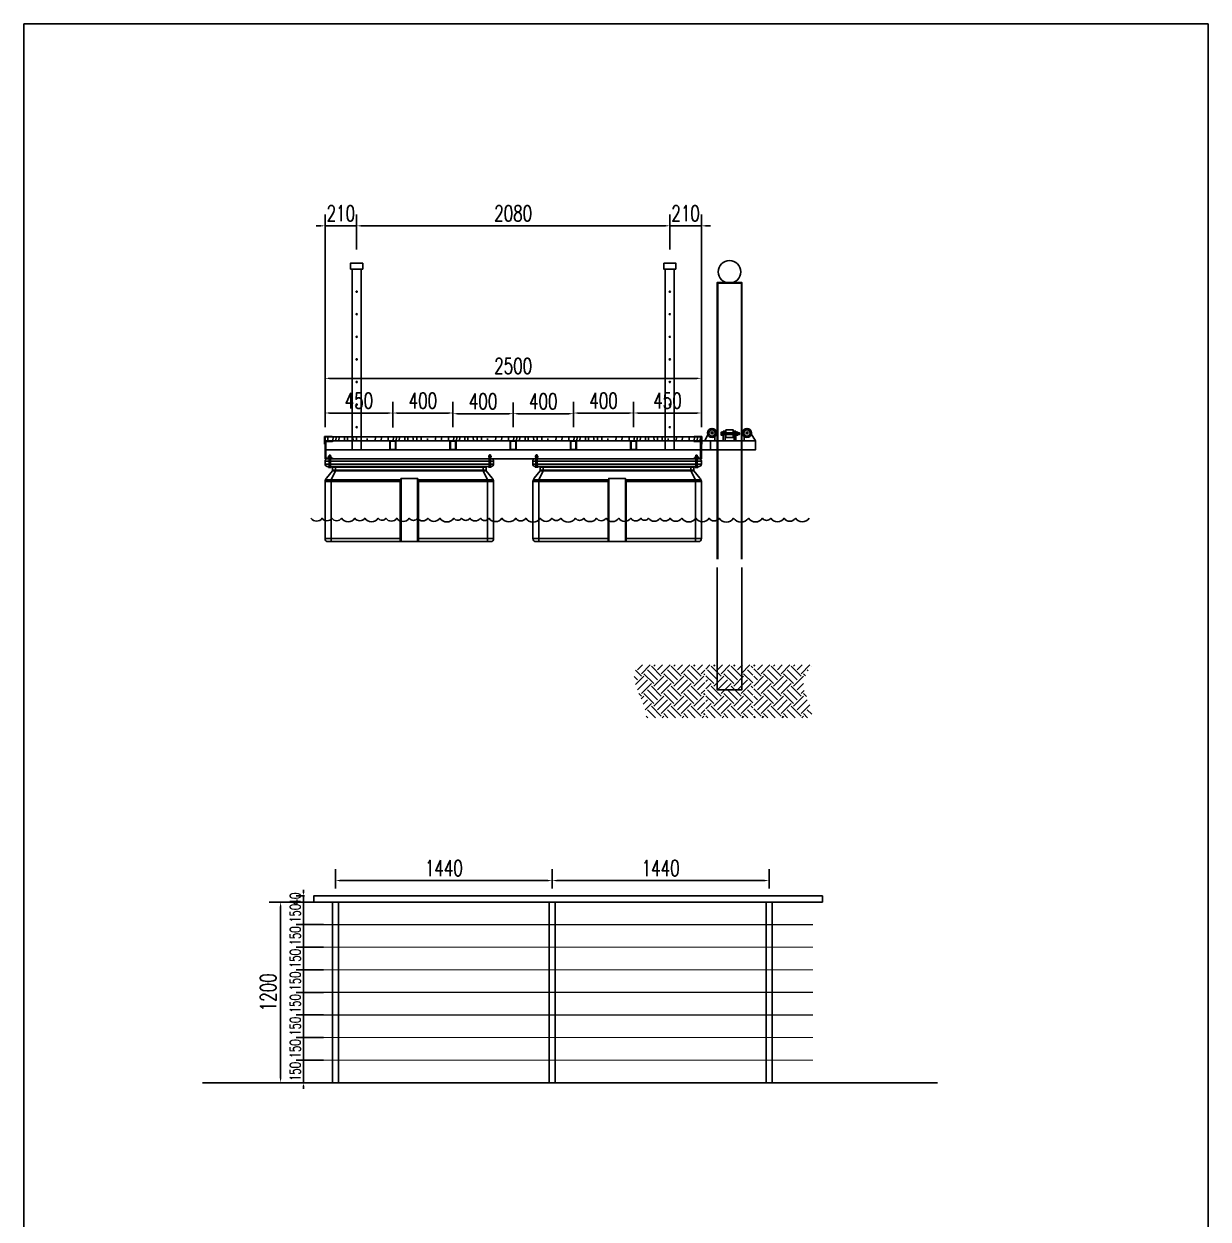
# Model space of a CAD drawing. Extents: x 36536 to 256213, y 18389 to 106449.
# Drawn here: x 232327 to 240194, y 89170 to 97105 of the extents above; entities that cross this region are included whole.
import ezdxf
from ezdxf.lldxf.tags import DXFTag

# ---------------------------------------------------------------- set-up
doc = ezdxf.new("R2010")
doc.units = 0
doc.header["$LTSCALE"] = 1000
doc.header["$MEASUREMENT"] = 0
for name, color, linetype in [('W-_ANTICOLLISION防撞措施', 6, 'Continuous'), ('W-FLOAT_BOWL浮筒', 253, 'Continuous'), ('W-PLASTIC_RAILINGS塑木栏杆', 6, 'Continuous'), ('W-REVETMENT驳岸', 251, 'Continuous'), ('W-STEEL_FRAME钢架', 3, 'Continuous'), ('W-STEEL_KEEL钢龙骨', 5, 'Continuous'), ('W-WOOD_FLOOR木地板', 30, 'Continuous'), ('WINDOW_TEXT', 7, 'Continuous'), ('ZJ', 251, 'Continuous'), ('固定锚', 5, 'Continuous'), ('护桩器', 154, 'Continuous'), ('水位', 102, 'Continuous'), ('螺栓', 146, 'Continuous')]:
    doc.layers.add(name, color=color, linetype=linetype)
doc.styles.get("Standard").update_dxf_attribs({"font": 'simplex.shx', "bigfont": 'hztxt.shx'})
doc.styles.add('STANDARD_T3', font='simplex.shx', dxfattribs={"width": 0.7, "bigfont": 'hztxt.shx'})
tags = doc.linetypes.add('地面03', pattern='A,0.094454,["/",Standard,S=0.075949,R=0,X=0,Y=-0.082208],0.044951,-0.007099,0.139405', length=0.285909).pattern_tags.tags
tags[4] = DXFTag(74, 10)
doc.dimstyles.new('W&&20', dxfattribs={"dimtxt": 70, "dimasz": 20, "dimexe": 50, "dimexo": 60, "dimgap": 20, "dimtad": 1, "dimdec": 0, "dimzin": 0, "dimdsep": 46, "dimtxsty": 'STANDARD_T3', "dimcen": 0.09, "dimclrd": 1, "dimclre": 1, "dimclrt": 7, "dimazin": 2, "dimtfac": 1, "dimtdec": 0, "dimtix": 1, "dimtmove": 2, "dimatfit": 3, "dimfxl": 100, "dimtolj": 1, "dimtzin": 0, "dimarcsym": 0})
doc.dimstyles.new('W&&30', dxfattribs={"dimtxt": 105, "dimasz": 30, "dimexe": 75, "dimexo": 90, "dimgap": 30, "dimtad": 1, "dimdec": 0, "dimzin": 0, "dimdsep": 46, "dimtxsty": 'STANDARD_T3', "dimcen": 0.09, "dimclrd": 1, "dimclre": 1, "dimclrt": 7, "dimazin": 2, "dimtfac": 1, "dimtdec": 0, "dimtix": 1, "dimtmove": 2, "dimatfit": 3, "dimfxl": 100, "dimtolj": 1, "dimtzin": 0, "dimarcsym": 0})

# ---------------------------------------------------------------- blocks, each defined once
blk = doc.blocks.new('fxclm')
at = {"layer": 'W-FLOAT_BOWL浮筒'}
for p, q in [((0, 0), (1120, 0)), ((1120, -20), (0, -20)), ((9.3, -113.7), (49.9, -65)), ((69.9, -65), (39.9, -125)), ((69.9, -65), (69.9, -35)), ((1049.9, -65), (1049.9, -35)), ((1079.9, -125), (1049.9, -65)), ((1110.4, -113.7), (1069.9, -65)), ((-0.1, -135), (499.9, -135)), ((39.9, -535), (39.9, -125)), ((499.9, -135), (504.9, -115)), ((499.9, -525), (499.9, -135)), ((614.9, -115), (619.9, -135)), ((619.9, -525), (619.9, -135)), ((619.9, -135), (1119.9, -135)), ((1079.9, -535), (1079.9, -125)), ((-0.1, -515), (499.9, -515)), ((504.9, -535), (499.9, -525)), ((614.9, -535), (619.9, -525)), ((619.9, -515), (1119.9, -515))]:
    blk.add_line(p, q, dxfattribs=at)
blk.add_lwpolyline([(15, -35), (1105, -35, 0.414214), (1120, -20), (1120, 0, 0.414214), (1105, 15), (15, 15, 0.414214), (0, 0), (0, -20, 0.414214)], format="xyb", close=True, dxfattribs=at)
for points in [[(49.9, -65), (1069.9, -65), (1069.9, -35), (49.9, -35)], [(49.9, -60), (1069.9, -60), (1069.9, -40), (49.9, -40)], [(504.9, -535), (614.9, -535), (614.9, -115), (504.9, -115)]]:
    blk.add_lwpolyline(points, close=True, dxfattribs=at)
blk.add_lwpolyline([(-0.1, -135), (-0.1, -515, 0.414214), (19.9, -535), (1099.9, -535, 0.414214), (1119.9, -515), (1119.9, -135)], format="xyb", dxfattribs=at)
for points in [[(502.4, -125), (3.1, -125)], [(1116.7, -125), (617.4, -125)]]:
    blk.add_lwpolyline(points, dxfattribs=at)
for centre, start, end in [((59.2, -148.5), 145.07663, 167.17355), ((1060.6, -148.5), 12.82645, 34.92337)]:
    blk.add_arc(centre, 60.9, start, end, dxfattribs=at)
blk = doc.blocks.new('ls')
at = {"layer": '螺栓'}
for p, q in [((-9.6, -1), (-8.6, 0)), ((8.6, 0), (-8.6, 0)), ((9.6, -1), (8.6, 0)), ((-9.6, -1), (-9.6, -7.4)), ((9.6, -5.8), (9.6, -1)), ((-3.4, -82.7), (-4.8, -81.2))]:
    blk.add_line(p, q, dxfattribs=at)
for points in [[(-7.2, 0), (7.2, 0)], [(-4.8, 0), (-4.8, -5.8)], [(4.8, -5.8), (4.8, 0)], [(-9.6, -5.8), (9.6, -5.8), (9.6, -7.4), (-9.6, -7.4)], [(9.6, -66.4), (-9.6, -66.4)], [(-9.6, -68.3), (-9.6, -66.4)], [(9.6, -68.3), (-9.6, -68.3)], [(7.7, -5.8), (-7.7, -5.8)], [(7.7, -68.3), (7.7, -74.1), (-7.7, -74.1), (-7.7, -68.3)], [(-5.2, -74.1), (-5.2, -68.3)], [(-4.8, -5.8), (-4.8, -66.4)], [(-4.8, -81.2), (-4.8, -74.1)], [(-3.4, -5.8), (-3.4, -66.4)], [(-3.4, -82.7), (-3.4, -74.1)], [(3.4, -5.8), (3.4, -66.4)], [(3.4, -82.7), (3.4, -74.1)], [(4.8, -5.8), (4.8, -66.4)], [(4.8, -81.2), (4.8, -74.1)], [(5.2, -68.3), (5.2, -74.1)], [(9.6, -66.4), (9.6, -68.3)], [(3.4, -82.7), (-3.4, -82.7)], [(3.4, -82.7), (4.8, -81.2)]]:
    blk.add_lwpolyline(points, dxfattribs=at)
for points in [[(-7.4, -0.2), (-6.5, -0.6), (-5.6, -0.6), (-4.8, -0.1)], [(-4.8, 0), (-1.7, -1.1), (1.7, -1.1), (4.8, 0)], [(4.8, -0.1), (5.6, -0.6), (6.5, -0.6), (7.4, -0.2)]]:
    blk.add_open_spline(points, degree=3, dxfattribs=at)
blk = doc.blocks.new('*D371')
at = {"layer": 'Defpoints', "color": 0, "transparency": 16777216}
for p in [(234777.7, 94521.8), (234327.7, 94337.6), (234777.7, 94334.6)]:
    blk.add_point(p, dxfattribs=at)
at = {"layer": 'W-WOOD_FLOOR木地板', "color": 1, "lineweight": -2, "transparency": 16777216}
for p, q in [((234327.7, 94427.6), (234327.7, 94596.8)), ((234777.7, 94424.6), (234777.7, 94596.8)), ((234357.7, 94521.8), (234747.7, 94521.8))]:
    blk.add_line(p, q, dxfattribs=at)
at = {"layer": 'W-WOOD_FLOOR木地板', "color": 1, "transparency": 16777216}
for points in [[(234357.7, 94526.8), (234357.7, 94516.8), (234327.7, 94521.8)], [(234747.7, 94526.8), (234747.7, 94516.8), (234777.7, 94521.8)]]:
    blk.add_solid(points, dxfattribs=at)
at = {"layer": 'W-WOOD_FLOOR木地板', "color": 7, "transparency": 16777216, "insert": (234552.7, 94604.3), "char_height": 105, "attachment_point": 5, "style": 'STANDARD_T3'}
blk.add_mtext('\\A1;450', dxfattribs=at)
blk = doc.blocks.new('*D372')
at = {"layer": 'Defpoints', "color": 0, "transparency": 16777216}
for p in [(235177.7, 94521.8), (234777.7, 94334.6), (235177.7, 94337.6)]:
    blk.add_point(p, dxfattribs=at)
at = {"layer": 'W-WOOD_FLOOR木地板', "color": 1, "lineweight": -2, "transparency": 16777216}
for p, q in [((234777.7, 94424.6), (234777.7, 94596.8)), ((235177.7, 94427.6), (235177.7, 94596.8)), ((234807.7, 94521.8), (235147.7, 94521.8))]:
    blk.add_line(p, q, dxfattribs=at)
at = {"layer": 'W-WOOD_FLOOR木地板', "color": 1, "transparency": 16777216}
for points in [[(234807.7, 94526.8), (234807.7, 94516.8), (234777.7, 94521.8)], [(235147.7, 94526.8), (235147.7, 94516.8), (235177.7, 94521.8)]]:
    blk.add_solid(points, dxfattribs=at)
at = {"layer": 'W-WOOD_FLOOR木地板', "color": 7, "transparency": 16777216, "insert": (234977.7, 94604.3), "char_height": 105, "attachment_point": 5, "style": 'STANDARD_T3'}
blk.add_mtext('\\A1;400', dxfattribs=at)
blk = doc.blocks.new('*D373')
at = {"layer": 'Defpoints', "color": 0, "transparency": 16777216}
for p in [(235577.7, 94517.2), (235177.7, 94337.6), (235577.7, 94337.6)]:
    blk.add_point(p, dxfattribs=at)
at = {"layer": 'W-WOOD_FLOOR木地板', "color": 1, "lineweight": -2, "transparency": 16777216}
for p, q in [((235177.7, 94427.6), (235177.7, 94592.2)), ((235577.7, 94427.6), (235577.7, 94592.2)), ((235207.7, 94517.2), (235547.7, 94517.2))]:
    blk.add_line(p, q, dxfattribs=at)
at = {"layer": 'W-WOOD_FLOOR木地板', "color": 1, "transparency": 16777216}
for points in [[(235207.7, 94522.2), (235207.7, 94512.2), (235177.7, 94517.2)], [(235547.7, 94522.2), (235547.7, 94512.2), (235577.7, 94517.2)]]:
    blk.add_solid(points, dxfattribs=at)
at = {"layer": 'W-WOOD_FLOOR木地板', "color": 7, "transparency": 16777216, "insert": (235377.7, 94599.7), "char_height": 105, "attachment_point": 5, "style": 'STANDARD_T3'}
blk.add_mtext('\\A1;400', dxfattribs=at)
blk = doc.blocks.new('*D374')
at = {"layer": 'Defpoints', "color": 0, "transparency": 16777216}
for p in [(235977.7, 94517.2), (235577.7, 94337.6), (235977.7, 94337.6)]:
    blk.add_point(p, dxfattribs=at)
at = {"layer": 'W-WOOD_FLOOR木地板', "color": 1, "lineweight": -2, "transparency": 16777216}
for p, q in [((235577.7, 94427.6), (235577.7, 94592.2)), ((235977.7, 94427.6), (235977.7, 94592.2)), ((235607.7, 94517.2), (235947.7, 94517.2))]:
    blk.add_line(p, q, dxfattribs=at)
at = {"layer": 'W-WOOD_FLOOR木地板', "color": 1, "transparency": 16777216}
for points in [[(235607.7, 94522.2), (235607.7, 94512.2), (235577.7, 94517.2)], [(235947.7, 94522.2), (235947.7, 94512.2), (235977.7, 94517.2)]]:
    blk.add_solid(points, dxfattribs=at)
at = {"layer": 'W-WOOD_FLOOR木地板', "color": 7, "transparency": 16777216, "insert": (235777.7, 94599.7), "char_height": 105, "attachment_point": 5, "style": 'STANDARD_T3'}
blk.add_mtext('\\A1;400', dxfattribs=at)
blk = doc.blocks.new('*D375')
at = {"layer": 'Defpoints', "color": 0, "transparency": 16777216}
for p in [(236377.7, 94521.8), (235977.7, 94337.6), (236377.7, 94337.6)]:
    blk.add_point(p, dxfattribs=at)
at = {"layer": 'W-WOOD_FLOOR木地板', "color": 1, "lineweight": -2, "transparency": 16777216}
for p, q in [((235977.7, 94427.6), (235977.7, 94596.8)), ((236377.7, 94427.6), (236377.7, 94596.8)), ((236007.7, 94521.8), (236347.7, 94521.8))]:
    blk.add_line(p, q, dxfattribs=at)
at = {"layer": 'W-WOOD_FLOOR木地板', "color": 1, "transparency": 16777216}
for points in [[(236007.7, 94526.8), (236007.7, 94516.8), (235977.7, 94521.8)], [(236347.7, 94526.8), (236347.7, 94516.8), (236377.7, 94521.8)]]:
    blk.add_solid(points, dxfattribs=at)
at = {"layer": 'W-WOOD_FLOOR木地板', "color": 7, "transparency": 16777216, "insert": (236177.7, 94604.3), "char_height": 105, "attachment_point": 5, "style": 'STANDARD_T3'}
blk.add_mtext('\\A1;400', dxfattribs=at)
blk = doc.blocks.new('*D376')
at = {"layer": 'Defpoints', "color": 0, "transparency": 16777216}
for p in [(236827.7, 94521.8), (236377.7, 94337.6), (236827.7, 94337.6)]:
    blk.add_point(p, dxfattribs=at)
at = {"layer": 'W-WOOD_FLOOR木地板', "color": 1, "lineweight": -2, "transparency": 16777216}
for p, q in [((236377.7, 94427.6), (236377.7, 94596.8)), ((236827.7, 94427.6), (236827.7, 94596.8)), ((236407.7, 94521.8), (236797.7, 94521.8))]:
    blk.add_line(p, q, dxfattribs=at)
at = {"layer": 'W-WOOD_FLOOR木地板', "color": 1, "transparency": 16777216}
for points in [[(236407.7, 94526.8), (236407.7, 94516.8), (236377.7, 94521.8)], [(236797.7, 94526.8), (236797.7, 94516.8), (236827.7, 94521.8)]]:
    blk.add_solid(points, dxfattribs=at)
at = {"layer": 'W-WOOD_FLOOR木地板', "color": 7, "transparency": 16777216, "insert": (236602.7, 94604.3), "char_height": 105, "attachment_point": 5, "style": 'STANDARD_T3'}
blk.add_mtext('\\A1;450', dxfattribs=at)
blk = doc.blocks.new('*D377')
at = {"layer": 'Defpoints', "color": 0, "transparency": 16777216}
for p in [(236827.7, 94752), (234327.7, 94337.6), (236827.7, 94337.6)]:
    blk.add_point(p, dxfattribs=at)
at = {"layer": 'W-WOOD_FLOOR木地板', "color": 1, "lineweight": -2, "transparency": 16777216}
for p, q in [((234327.7, 94427.6), (234327.7, 94827)), ((234357.7, 94752), (236797.7, 94752)), ((236827.7, 94427.6), (236827.7, 94827))]:
    blk.add_line(p, q, dxfattribs=at)
at = {"layer": 'W-WOOD_FLOOR木地板', "color": 1, "transparency": 16777216}
for points in [[(234357.7, 94757), (234357.7, 94747), (234327.7, 94752)], [(236797.7, 94757), (236797.7, 94747), (236827.7, 94752)]]:
    blk.add_solid(points, dxfattribs=at)
at = {"layer": 'W-WOOD_FLOOR木地板', "color": 7, "transparency": 16777216, "insert": (235577.7, 94834.5), "char_height": 105, "attachment_point": 5, "style": 'STANDARD_T3'}
blk.add_mtext('\\A1;2500', dxfattribs=at)
blk = doc.blocks.new('*D378')
at = {"layer": 'Defpoints', "color": 0, "transparency": 16777216}
for p in [(236617.7, 95764.7), (234537.7, 95517.6), (236617.7, 95517.6)]:
    blk.add_point(p, dxfattribs=at)
at = {"layer": 'W-WOOD_FLOOR木地板', "color": 1, "lineweight": -2, "transparency": 16777216}
for p, q in [((234537.7, 95607.6), (234537.7, 95839.7)), ((236617.7, 95607.6), (236617.7, 95839.7)), ((234567.7, 95764.7), (236587.7, 95764.7))]:
    blk.add_line(p, q, dxfattribs=at)
at = {"layer": 'W-WOOD_FLOOR木地板', "color": 1, "transparency": 16777216}
for points in [[(234567.7, 95769.7), (234567.7, 95759.7), (234537.7, 95764.7)], [(236587.7, 95769.7), (236587.7, 95759.7), (236617.7, 95764.7)]]:
    blk.add_solid(points, dxfattribs=at)
at = {"layer": 'W-WOOD_FLOOR木地板', "color": 7, "transparency": 16777216, "insert": (235577.7, 95847.2), "char_height": 105, "attachment_point": 5, "style": 'STANDARD_T3'}
blk.add_mtext('\\A1;2080', dxfattribs=at)
blk = doc.blocks.new('*U365')
at = {"layer": 'W-STEEL_FRAME钢架'}
blk.add_circle((0, 0), 4, dxfattribs=at)
blk = doc.blocks.new('*U366')
at = {"layer": 'W-STEEL_FRAME钢架', "color": 0, "linetype": 'ByBlock', "lineweight": -2, "transparency": 16777216}
for p in [(0, 0), (0, -150), (0, -300), (0, -450), (0, -600), (0, -750), (0, -900)]:
    blk.add_blockref('*U365', p, dxfattribs=at)
blk = doc.blocks.new('*U367')
at = {"layer": 'W-STEEL_KEEL钢龙骨'}
for points in [[(-20, -30), (20, -30), (20, 30), (-20, 30)], [(-17, -27), (17, -27), (17, 27), (-17, 27)]]:
    blk.add_lwpolyline(points, close=True, dxfattribs=at)
blk = doc.blocks.new('*U368')
at = {"layer": 'W-STEEL_FRAME钢架', "color": 0, "linetype": 'ByBlock', "lineweight": -2, "transparency": 16777216}
for p in [(0, 0), (400, 0), (800, 0), (1200, 0), (1600, 0)]:
    blk.add_blockref('*U367', p, dxfattribs=at)
blk = doc.blocks.new('*U369')
at = {"layer": 'W-STEEL_FRAME钢架'}
blk.add_circle((0, 0), 4, dxfattribs=at)
blk = doc.blocks.new('*U370')
at = {"layer": 'W-STEEL_FRAME钢架', "color": 0, "linetype": 'ByBlock', "lineweight": -2, "transparency": 16777216}
for p in [(0, 0), (0, -150), (0, -300), (0, -450), (0, -600), (0, -750), (0, -900)]:
    blk.add_blockref('*U369', p, dxfattribs=at)
blk = doc.blocks.new('*D379')
at = {"layer": 'Defpoints', "color": 0, "transparency": 16777216}
for p in [(234327.7, 95764.7), (234537.7, 95517.6), (234327.7, 94362.6)]:
    blk.add_point(p, dxfattribs=at)
at = {"layer": 'W-WOOD_FLOOR木地板', "color": 1, "lineweight": -2, "transparency": 16777216}
for p, q in [((234327.7, 94452.6), (234327.7, 95839.7)), ((234537.7, 95607.6), (234537.7, 95839.7)), ((234297.7, 95764.7), (234267.7, 95764.7)), ((234537.7, 95764.7), (234327.7, 95764.7)), ((234567.7, 95764.7), (234597.7, 95764.7))]:
    blk.add_line(p, q, dxfattribs=at)
at = {"layer": 'W-WOOD_FLOOR木地板', "color": 1, "transparency": 16777216}
for points in [[(234297.7, 95769.7), (234297.7, 95759.7), (234327.7, 95764.7)], [(234567.7, 95769.7), (234567.7, 95759.7), (234537.7, 95764.7)]]:
    blk.add_solid(points, dxfattribs=at)
at = {"layer": 'W-WOOD_FLOOR木地板', "color": 7, "transparency": 16777216, "insert": (234432.7, 95847.2), "char_height": 105, "attachment_point": 5, "style": 'STANDARD_T3'}
blk.add_mtext('\\A1;210', dxfattribs=at)
blk = doc.blocks.new('*D380')
at = {"layer": 'Defpoints', "color": 0, "transparency": 16777216}
for p in [(236827.7, 95764.7), (236617.7, 95517.6), (236827.7, 94362.6)]:
    blk.add_point(p, dxfattribs=at)
at = {"layer": 'W-WOOD_FLOOR木地板', "color": 1, "lineweight": -2, "transparency": 16777216}
for p, q in [((236617.7, 95607.6), (236617.7, 95839.7)), ((236827.7, 94452.6), (236827.7, 95839.7)), ((236587.7, 95764.7), (236557.7, 95764.7)), ((236617.7, 95764.7), (236827.7, 95764.7)), ((236857.7, 95764.7), (236887.7, 95764.7))]:
    blk.add_line(p, q, dxfattribs=at)
at = {"layer": 'W-WOOD_FLOOR木地板', "color": 1, "transparency": 16777216}
for points in [[(236587.7, 95769.7), (236587.7, 95759.7), (236617.7, 95764.7)], [(236857.7, 95769.7), (236857.7, 95759.7), (236827.7, 95764.7)]]:
    blk.add_solid(points, dxfattribs=at)
at = {"layer": 'W-WOOD_FLOOR木地板', "color": 7, "transparency": 16777216, "insert": (236722.7, 95847.2), "char_height": 105, "attachment_point": 5, "style": 'STANDARD_T3'}
blk.add_mtext('\\A1;210', dxfattribs=at)
blk = doc.blocks.new('*D397')
at = {"layer": 'Defpoints', "color": 0, "transparency": 16777216}
for p in [(234032.5, 91275.1), (234377, 91275.1, 0), (234377, 90075.1, 0)]:
    blk.add_point(p, dxfattribs=at)
at = {"layer": 'W-PLASTIC_RAILINGS塑木栏杆', "color": 1, "lineweight": -2, "transparency": 16777216}
for p, q in [((234287, 91275.1), (233957.5, 91275.1)), ((234032.5, 90105.1), (234032.5, 91245.1)), ((234287, 90075.1), (233957.5, 90075.1))]:
    blk.add_line(p, q, dxfattribs=at)
at = {"layer": 'W-PLASTIC_RAILINGS塑木栏杆', "color": 1, "transparency": 16777216}
for points in [[(234027.5, 91245.1), (234037.5, 91245.1), (234032.5, 91275.1)], [(234027.5, 90105.1), (234037.5, 90105.1), (234032.5, 90075.1)]]:
    blk.add_solid(points, dxfattribs=at)
at = {"layer": 'W-PLASTIC_RAILINGS塑木栏杆', "color": 7, "transparency": 16777216, "insert": (233950, 90675.1), "char_height": 105, "attachment_point": 5, "rotation": 90, "style": 'STANDARD_T3'}
blk.add_mtext('\\A1;1200', dxfattribs=at)
blk = doc.blocks.new('*D405')
at = {"layer": 'Defpoints', "color": 0, "transparency": 16777216}
for p in [(235837, 91417.4), (234397, 91275.1, 0), (235837, 91275.1, 0)]:
    blk.add_point(p, dxfattribs=at)
at = {"layer": 'W-REVETMENT驳岸', "color": 1, "lineweight": -2, "transparency": 16777216}
for p, q in [((234397, 91365.1), (234397, 91492.4)), ((235837, 91365.1), (235837, 91492.4)), ((234427, 91417.4), (235807, 91417.4))]:
    blk.add_line(p, q, dxfattribs=at)
at = {"layer": 'W-REVETMENT驳岸', "color": 1, "transparency": 16777216}
for points in [[(234427, 91422.4), (234427, 91412.4), (234397, 91417.4)], [(235807, 91422.4), (235807, 91412.4), (235837, 91417.4)]]:
    blk.add_solid(points, dxfattribs=at)
at = {"layer": 'W-REVETMENT驳岸', "color": 7, "transparency": 16777216, "insert": (235117, 91499.9), "char_height": 105, "attachment_point": 5, "style": 'STANDARD_T3'}
blk.add_mtext('\\A1;1440', dxfattribs=at)
blk = doc.blocks.new('*U395')
at = {"layer": 'W-PLASTIC_RAILINGS塑木栏杆', "color": 5, "const_width": 8}
blk.add_lwpolyline([(-1682.8, 0), (1682.8, 0)], dxfattribs=at)
blk = doc.blocks.new('*U396')
at = {"layer": 'W-WOOD_FLOOR木地板', "color": 0, "linetype": 'ByBlock', "lineweight": -2, "transparency": 16777216}
for p in [(0, 0), (0, -150), (0, -300), (0, -450), (0, -600), (0, -750), (0, -900)]:
    blk.add_blockref('*U395', p, dxfattribs=at)
blk = doc.blocks.new('*D398')
at = {"layer": 'Defpoints', "color": 0, "transparency": 16777216}
for p in [(234377, 91125.2), (234184.9, 90975.2), (234377, 90975.2)]:
    blk.add_point(p, dxfattribs=at)
at = {"layer": 'W-WOOD_FLOOR木地板', "color": 1, "lineweight": -2, "transparency": 16777216}
for p, q in [((234317, 91125.2), (234134.9, 91125.2)), ((234184.9, 91145.2), (234184.9, 91165.2)), ((234184.9, 91125.2), (234184.9, 90975.2)), ((234317, 90975.2), (234134.9, 90975.2)), ((234184.9, 90955.2), (234184.9, 90935.2))]:
    blk.add_line(p, q, dxfattribs=at)
at = {"layer": 'W-WOOD_FLOOR木地板', "color": 1, "transparency": 16777216}
for points in [[(234181.6, 91145.2), (234188.2, 91145.2), (234184.9, 91125.2)], [(234181.6, 90955.2), (234188.2, 90955.2), (234184.9, 90975.2)]]:
    blk.add_solid(points, dxfattribs=at)
at = {"layer": 'W-WOOD_FLOOR木地板', "color": 7, "transparency": 16777216, "insert": (234129.9, 91050.2), "char_height": 70, "attachment_point": 5, "rotation": 90, "style": 'STANDARD_T3'}
blk.add_mtext('\\A1;150', dxfattribs=at)
blk = doc.blocks.new('*D399')
at = {"layer": 'Defpoints', "color": 0, "transparency": 16777216}
for p in [(234377, 90975.2), (234184.9, 90825.2), (234377, 90825.2)]:
    blk.add_point(p, dxfattribs=at)
at = {"layer": 'W-WOOD_FLOOR木地板', "color": 1, "lineweight": -2, "transparency": 16777216}
for p, q in [((234317, 90975.2), (234134.9, 90975.2)), ((234184.9, 90995.2), (234184.9, 91015.2)), ((234184.9, 90975.2), (234184.9, 90825.2)), ((234317, 90825.2), (234134.9, 90825.2)), ((234184.9, 90805.2), (234184.9, 90785.2))]:
    blk.add_line(p, q, dxfattribs=at)
at = {"layer": 'W-WOOD_FLOOR木地板', "color": 1, "transparency": 16777216}
for points in [[(234181.6, 90995.2), (234188.2, 90995.2), (234184.9, 90975.2)], [(234181.6, 90805.2), (234188.2, 90805.2), (234184.9, 90825.2)]]:
    blk.add_solid(points, dxfattribs=at)
at = {"layer": 'W-WOOD_FLOOR木地板', "color": 7, "transparency": 16777216, "insert": (234129.9, 90900.2), "char_height": 70, "attachment_point": 5, "rotation": 90, "style": 'STANDARD_T3'}
blk.add_mtext('\\A1;150', dxfattribs=at)
blk = doc.blocks.new('*D400')
at = {"layer": 'Defpoints', "color": 0, "transparency": 16777216}
for p in [(234377, 90825.2), (234184.9, 90675.2), (234377, 90675.2)]:
    blk.add_point(p, dxfattribs=at)
at = {"layer": 'W-WOOD_FLOOR木地板', "color": 1, "lineweight": -2, "transparency": 16777216}
for p, q in [((234184.9, 90845.2), (234184.9, 90865.2)), ((234317, 90825.2), (234134.9, 90825.2)), ((234184.9, 90825.2), (234184.9, 90675.2)), ((234317, 90675.2), (234134.9, 90675.2)), ((234184.9, 90655.2), (234184.9, 90635.2))]:
    blk.add_line(p, q, dxfattribs=at)
at = {"layer": 'W-WOOD_FLOOR木地板', "color": 1, "transparency": 16777216}
for points in [[(234181.6, 90845.2), (234188.2, 90845.2), (234184.9, 90825.2)], [(234181.6, 90655.2), (234188.2, 90655.2), (234184.9, 90675.2)]]:
    blk.add_solid(points, dxfattribs=at)
at = {"layer": 'W-WOOD_FLOOR木地板', "color": 7, "transparency": 16777216, "insert": (234129.9, 90750.2), "char_height": 70, "attachment_point": 5, "rotation": 90, "style": 'STANDARD_T3'}
blk.add_mtext('\\A1;150', dxfattribs=at)
blk = doc.blocks.new('*D401')
at = {"layer": 'Defpoints', "color": 0, "transparency": 16777216}
for p in [(234377, 90675.2), (234184.9, 90525.2), (234377, 90525.2)]:
    blk.add_point(p, dxfattribs=at)
at = {"layer": 'W-WOOD_FLOOR木地板', "color": 1, "lineweight": -2, "transparency": 16777216}
for p, q in [((234184.9, 90695.2), (234184.9, 90715.2)), ((234317, 90675.2), (234134.9, 90675.2)), ((234184.9, 90675.2), (234184.9, 90525.2)), ((234317, 90525.2), (234134.9, 90525.2)), ((234184.9, 90505.2), (234184.9, 90485.2))]:
    blk.add_line(p, q, dxfattribs=at)
at = {"layer": 'W-WOOD_FLOOR木地板', "color": 1, "transparency": 16777216}
for points in [[(234181.6, 90695.2), (234188.2, 90695.2), (234184.9, 90675.2)], [(234181.6, 90505.2), (234188.2, 90505.2), (234184.9, 90525.2)]]:
    blk.add_solid(points, dxfattribs=at)
at = {"layer": 'W-WOOD_FLOOR木地板', "color": 7, "transparency": 16777216, "insert": (234129.9, 90600.2), "char_height": 70, "attachment_point": 5, "rotation": 90, "style": 'STANDARD_T3'}
blk.add_mtext('\\A1;150', dxfattribs=at)
blk = doc.blocks.new('*D402')
at = {"layer": 'Defpoints', "color": 0, "transparency": 16777216}
for p in [(234377, 90525.2), (234184.9, 90375.2), (234377, 90375.2)]:
    blk.add_point(p, dxfattribs=at)
at = {"layer": 'W-WOOD_FLOOR木地板', "color": 1, "lineweight": -2, "transparency": 16777216}
for p, q in [((234184.9, 90545.2), (234184.9, 90565.2)), ((234317, 90525.2), (234134.9, 90525.2)), ((234184.9, 90525.2), (234184.9, 90375.2)), ((234317, 90375.2), (234134.9, 90375.2)), ((234184.9, 90355.2), (234184.9, 90335.2))]:
    blk.add_line(p, q, dxfattribs=at)
at = {"layer": 'W-WOOD_FLOOR木地板', "color": 1, "transparency": 16777216}
for points in [[(234181.6, 90545.2), (234188.2, 90545.2), (234184.9, 90525.2)], [(234181.6, 90355.2), (234188.2, 90355.2), (234184.9, 90375.2)]]:
    blk.add_solid(points, dxfattribs=at)
at = {"layer": 'W-WOOD_FLOOR木地板', "color": 7, "transparency": 16777216, "insert": (234129.9, 90450.2), "char_height": 70, "attachment_point": 5, "rotation": 90, "style": 'STANDARD_T3'}
blk.add_mtext('\\A1;150', dxfattribs=at)
blk = doc.blocks.new('*D403')
at = {"layer": 'Defpoints', "color": 0, "transparency": 16777216}
for p in [(234377, 90375.2), (234184.9, 90225.2), (234377, 90225.2)]:
    blk.add_point(p, dxfattribs=at)
at = {"layer": 'W-WOOD_FLOOR木地板', "color": 1, "lineweight": -2, "transparency": 16777216}
for p, q in [((234184.9, 90395.2), (234184.9, 90415.2)), ((234317, 90375.2), (234134.9, 90375.2)), ((234184.9, 90375.2), (234184.9, 90225.2)), ((234317, 90225.2), (234134.9, 90225.2)), ((234184.9, 90205.2), (234184.9, 90185.2))]:
    blk.add_line(p, q, dxfattribs=at)
at = {"layer": 'W-WOOD_FLOOR木地板', "color": 1, "transparency": 16777216}
for points in [[(234181.6, 90395.2), (234188.2, 90395.2), (234184.9, 90375.2)], [(234181.6, 90205.2), (234188.2, 90205.2), (234184.9, 90225.2)]]:
    blk.add_solid(points, dxfattribs=at)
at = {"layer": 'W-WOOD_FLOOR木地板', "color": 7, "transparency": 16777216, "insert": (234129.9, 90300.2), "char_height": 70, "attachment_point": 5, "rotation": 90, "style": 'STANDARD_T3'}
blk.add_mtext('\\A1;150', dxfattribs=at)
blk = doc.blocks.new('*D406')
at = {"layer": 'Defpoints', "color": 0, "transparency": 16777216}
for p in [(237277, 91417.4), (235837, 91275.1, 0), (237277, 91275.1, 0)]:
    blk.add_point(p, dxfattribs=at)
at = {"layer": 'W-REVETMENT驳岸', "color": 1, "lineweight": -2, "transparency": 16777216}
for p, q in [((235837, 91365.1), (235837, 91492.4)), ((237277, 91365.1), (237277, 91492.4)), ((235867, 91417.4), (237247, 91417.4))]:
    blk.add_line(p, q, dxfattribs=at)
at = {"layer": 'W-REVETMENT驳岸', "color": 1, "transparency": 16777216}
for points in [[(235867, 91422.4), (235867, 91412.4), (235837, 91417.4)], [(237247, 91422.4), (237247, 91412.4), (237277, 91417.4)]]:
    blk.add_solid(points, dxfattribs=at)
at = {"layer": 'W-REVETMENT驳岸', "color": 7, "transparency": 16777216, "insert": (236557, 91499.9), "char_height": 105, "attachment_point": 5, "style": 'STANDARD_T3'}
blk.add_mtext('\\A1;1440', dxfattribs=at)
blk = doc.blocks.new('*D407')
at = {"layer": 'Defpoints', "color": 0, "transparency": 16777216}
for p in [(234184.9, 91275.1), (234252.3, 91275.1), (234377, 91125.2, 0)]:
    blk.add_point(p, dxfattribs=at)
at = {"layer": 'W-WOOD_FLOOR木地板', "color": 1, "lineweight": -2, "transparency": 16777216}
for p, q in [((234192.3, 91275.1), (234134.9, 91275.1)), ((234184.9, 91295.1), (234184.9, 91315.1)), ((234184.9, 91125.2), (234184.9, 91275.1)), ((234317, 91125.2), (234134.9, 91125.2)), ((234184.9, 91105.2), (234184.9, 91085.2))]:
    blk.add_line(p, q, dxfattribs=at)
at = {"layer": 'W-WOOD_FLOOR木地板', "color": 1, "transparency": 16777216}
for points in [[(234181.6, 91295.1), (234188.2, 91295.1), (234184.9, 91275.1)], [(234181.6, 91105.2), (234188.2, 91105.2), (234184.9, 91125.2)]]:
    blk.add_solid(points, dxfattribs=at)
at = {"layer": 'W-WOOD_FLOOR木地板', "color": 7, "transparency": 16777216, "insert": (234129.9, 91200.1), "char_height": 70, "attachment_point": 5, "rotation": 90, "style": 'STANDARD_T3'}
blk.add_mtext('\\A1;150', dxfattribs=at)
blk = doc.blocks.new('*D408')
at = {"layer": 'Defpoints', "color": 0, "transparency": 16777216}
for p in [(234184.9, 91315.1), (234252.3, 91315.1), (234252.3, 91275.1)]:
    blk.add_point(p, dxfattribs=at)
at = {"layer": 'W-WOOD_FLOOR木地板', "color": 1, "lineweight": -2, "transparency": 16777216}
for p, q in [((234184.9, 91335.1), (234184.9, 91355.1)), ((234192.3, 91315.1), (234134.9, 91315.1)), ((234192.3, 91275.1), (234134.9, 91275.1)), ((234184.9, 91275.1), (234184.9, 91315.1)), ((234184.9, 91255.1), (234184.9, 91235.1))]:
    blk.add_line(p, q, dxfattribs=at)
at = {"layer": 'W-WOOD_FLOOR木地板', "color": 1, "transparency": 16777216}
for points in [[(234181.6, 91335.1), (234188.2, 91335.1), (234184.9, 91315.1)], [(234181.6, 91255.1), (234188.2, 91255.1), (234184.9, 91275.1)]]:
    blk.add_solid(points, dxfattribs=at)
at = {"layer": 'W-WOOD_FLOOR木地板', "color": 7, "transparency": 16777216, "insert": (234129.9, 91295.1), "char_height": 70, "attachment_point": 5, "rotation": 90, "style": 'STANDARD_T3'}
blk.add_mtext('\\A1;40', dxfattribs=at)
blk = doc.blocks.new('*D404')
at = {"layer": 'Defpoints', "color": 0, "transparency": 16777216}
for p in [(234377, 90225.2, 0), (234184.9, 90075.1), (234377, 90075.1)]:
    blk.add_point(p, dxfattribs=at)
at = {"layer": 'W-WOOD_FLOOR木地板', "color": 1, "lineweight": -2, "transparency": 16777216}
for p, q in [((234184.9, 90245.2), (234184.9, 90265.2)), ((234317, 90225.2), (234134.9, 90225.2)), ((234184.9, 90225.2), (234184.9, 90075.1)), ((234317, 90075.1), (234134.9, 90075.1)), ((234184.9, 90055.1), (234184.9, 90035.1))]:
    blk.add_line(p, q, dxfattribs=at)
at = {"layer": 'W-WOOD_FLOOR木地板', "color": 1, "transparency": 16777216}
for points in [[(234181.6, 90245.2), (234188.2, 90245.2), (234184.9, 90225.2)], [(234181.6, 90055.1), (234188.2, 90055.1), (234184.9, 90075.1)]]:
    blk.add_solid(points, dxfattribs=at)
at = {"layer": 'W-WOOD_FLOOR木地板', "color": 7, "transparency": 16777216, "insert": (234129.9, 90150.1), "char_height": 70, "attachment_point": 5, "rotation": 90, "style": 'STANDARD_T3'}
blk.add_mtext('\\A1;150', dxfattribs=at)

msp = doc.modelspace()

# ---------------------------------------------------------------- hatches: boundary and pattern name
at = {"layer": 'W-WOOD_FLOOR木地板'}
h = msp.add_hatch(dxfattribs=at)
h.set_pattern_fill('木纹02', color=256, scale=100, angle=90)
h.set_pattern_definition([(90, (1607467, -1150026.6), (-400, 2e-14), [80, -120, 40, -160]), (90, (1607457, -1149746.6), (-400, 2e-14), [80, -320]), (90, (1607437, -1149786.6), (-400, 2e-14), [40, -360]), (90, (1607427, -1150006.6), (-400, 2e-14), [20, -280, 20, -80]), (90, (1607407, -1149866.6), (-400, 2e-14), [80, -120, 20, -180]), (90, (1607397, -1149966.6), (-400, 2e-14), [60, -340]), (90, (1607387, -1149866.6), (-400, 2e-14), [120, -280]), (90, (1607377, -1149986.6), (-400, 2e-14), [80, -320]), (90, (1607367, -1149826.6), (-400, 2e-14), [200, -200]), (90, (1607347, -1149946.6), (-400, 2e-14), [40, -120, 80, -160]), (90, (1607337, -1149666.6), (-400, 2e-14), [80, -320]), (90, (1607327, -1149746.6), (-400, 2e-14), [40, -360]), (90, (1607317, -1149826.6), (-400, 2e-14), [40, -360]), (90, (1607307, -1150026.6), (-400, 2e-14), [80, -320]), (90, (1607297, -1149826.6), (-400, 2e-14), [80, -320]), (90, (1607277, -1149826.6), (-400, 2e-14), [80, -80, 80, -160]), (90, (1607257, -1149906.6), (-400, 2e-14), [40, -200, 80, -80]), (90, (1607247, -1149826.6), (-400, 2e-14), [120, -280]), (90, (1607227, -1149826.6), (-400, 2e-14), [80, -320]), (90, (1607217, -1149986.6), (-400, 2e-14), [120, -160, 40, -80]), (90, (1607197, -1149986.6), (-400, 2e-14), [200, -200]), (90, (1607187, -1149746.6), (-400, 2e-14), [40, -360]), (90, (1607177, -1149866.6), (-400, 2e-14), [80, -320]), (90, (1607167, -1149946.6), (-400, 2e-14), [40, -160, 40, -160]), (90, (1607157, -1149986.6), (-400, 2e-14), [40, -120, 80, -160]), (90, (1607147, -1149906.6), (-400, 2e-14), [40, -200, 40, -120]), (90, (1607137, -1149826.6), (-400, 2e-14), [120, -280]), (90, (1607117, -1149986.6), (-400, 2e-14), [80, -320]), (90, (1607107, -1149786.6), (-400, 2e-14), [40, -360]), (90, (1607097, -1149706.6), (-400, 2e-14), [40, -360]), (104.0362435, (1607436.99, -1149746.59), (1e-08, 400), [41.2, -1608.04221]), (104.0362435, (1607346.99, -1149706.59), (1e-08, 400), [41.2, -1608.04221]), (104.0362435, (1607106.99, -1149746.59), (1e-08, 400), [41.2, -1608.04221]), (104.0362435, (1607256.99, -1149866.59), (1e-08, 400), [41.2, -1608.04221]), (104.0362435, (1607196.99, -1149786.59), (1e-08, 400), [41.2, -1608.04221]), (104.0362435, (1607226.99, -1149746.59), (1e-08, 400), [41.2, -1608.04221]), (104.0362435, (1607156.99, -1149946.59), (1e-08, 400), [41.2, -1608.04221]), (104.0362435, (1607176.99, -1149786.59), (1e-08, 400), [41.2, -1608.04221]), (104.0362435, (1607326.99, -1149706.59), (1e-08, 400), [82.4, -1566.84221]), (104.0362435, (1607296.99, -1149746.59), (1e-08, 400), [82.4, -1566.84221]), (104.0362435, (1607276.99, -1149746.59), (1e-08, 400), [82.4, -1566.84221]), (255.9637565, (1607406.99, -1149866.59), (1e-08, -400), [41.2, -82.4, 41.2, -1484.44221]), (255.9637565, (1607346.99, -1149946.59), (1e-08, -400), [41.2, -1608.04221]), (255.9637565, (1607166.99, -1149946.59), (1e-08, -400), [82.4, -1566.84221]), (284.0362435, (1607456.99, -1149746.59), (-1e-08, -400), [41.2, -1608.04221]), (75.9637565, (1607456.99, -1149666.59), (-1e-08, 400), [41.2, -1608.04221]), (75.9637565, (1607316.99, -1149786.59), (-1e-08, 400), [41.2, -1608.04221]), (75.9637565, (1607246.99, -1149706.59), (-1e-08, 400), [41.2, -1608.04221]), (75.9637565, (1607216.99, -1149866.59), (-1e-08, 400), [41.2, -1608.04221]), (75.9637565, (1607166.99, -1149906.59), (-1e-08, 400), [41.2, -1608.04221]), (75.9637565, (1607146.99, -1149866.59), (-1e-08, 400), [41.2, -1608.04221]), (75.9637565, (1607216.99, -1149866.59), (-1e-08, 400), [41.2, -1608.04221]), (75.9637565, (1607156.99, -1149746.59), (-1e-08, 400), [164.8, -1484.44221]), (75.9637565, (1607426.99, -1149986.59), (-1e-08, 400), [164.8, -1484.44221]), (75.9637565, (1607396.99, -1149946.59), (-1e-08, 400), [164.8, -1484.44221]), (75.9637565, (1607376.99, -1149906.59), (-1e-08, 400), [41.2, -82.4, 82.4, -1443.24221]), (75.9637565, (1607346.99, -1149906.59), (-1e-08, 400), [82.4, -82.4, 82.4, -1402.04221]), (75.9637565, (1607306.99, -1149946.59), (-1e-08, 400), [164.8, -1484.44221]), (75.9637565, (1607276.99, -1149986.59), (-1e-08, 400), [164.8, -1484.44221]), (75.9637565, (1607256.99, -1149986.59), (-1e-08, 400), [164.8, -1484.44221]), (75.9637565, (1607136.99, -1149706.59), (-1e-08, 400), [41.2, -1608.04221]), (75.9637675, (1607096.99, -1149666.59), (-7.7e-05, 400), [82.4, -1566.84221]), (75.9637675, (1607116.99, -1149906.59), (-7.7e-05, 400), [82.4, -1566.84221]), (75.9637575, (1607466.99, -1149946.59), (-7e-06, 400), [164.8, -1484.44221]), (75.9637575, (1607186.99, -1149706.59), (-7e-06, 400), [123.6, -1525.64221]), (75.9637575, (1607216.99, -1149666.59), (-7e-06, 400), [247.2, -1402.04221])])
h.paths.add_polyline_path([(234327.724, 94362.633), (234327.724, 94337.633), (236827.724, 94337.633), (236827.724, 94362.633)])
at = {"layer": '固定锚'}
h = msp.add_hatch(dxfattribs=at)
h.set_pattern_fill('土壤', color=256, scale=25, angle=45, style=0)
h.set_pattern_definition([(45, (-2541970.31, -311850.79), (1e-14, 132.5825215), [93.75, -93.75]), (45, (-2541995.165, -311825.93), (1e-14, 132.5825215), [93.75, -93.75]), (45, (-2542020.02, -311801.07), (1e-14, 132.5825215), [93.75, -93.75]), (135, (-2542020.02, -311784.49), (-132.5825215, 3e-14), [93.75, -93.75]), (135, (-2541995.165, -311759.64), (-132.5825215, 3e-14), [93.75, -93.75]), (135, (-2541970.31, -311734.78), (-132.5825215, 3e-14), [93.75, -93.75])])
edge = h.paths.add_edge_path()
edge.add_line((236850.806, 92499.035), (236850.806, 92848.988))
edge.add_line((236850.806, 92848.988), (236411.205, 92848.988))
edge.add_spline(control_points=[(236411.205, 92848.988), (236398.397, 92832.468), (236342.666, 92732.883), (236463.943, 92589.77), (236461.92, 92499.035)], knot_values=[89.38232429, 89.38232429, 89.38232429, 89.38232429, 152.27763669, 451.62599487, 451.62599487, 451.62599487, 451.62599487], degree=3, periodic=0)
edge.add_line((236461.92, 92499.035), (236850.806, 92499.035))
h.paths.add_polyline_path([(237168.806, 92848.988), (236857.806, 92848.988), (236857.806, 92499.035), (237168.806, 92499.035)])
edge = h.paths.add_edge_path()
edge.add_spline(control_points=[(237559.994, 92499.035), (237561.344, 92516.642), (237559.716, 92586.118), (237475.421, 92703.633), (237528.111, 92800.183), (237563.026, 92848.988)], knot_values=[54.86285347, 54.86285347, 54.86285347, 54.86285347, 107.95100794, 265.83589376, 429.10948204, 429.10948204, 429.10948204, 429.10948204], degree=3, periodic=0)
edge.add_line((237563.026, 92848.988), (237175.806, 92848.988))
edge.add_line((237175.806, 92848.988), (237175.806, 92499.035))
edge.add_line((237175.806, 92499.035), (237559.994, 92499.035))

# ---------------------------------------------------------------- linework, layer by layer
at = {"layer": 'W-_ANTICOLLISION防撞措施', "linetype": '地面03'}
msp.add_lwpolyline([(232327.224, 97105.34), (240193.871, 97105.34), (240193.871, 87313.231), (232327.224, 87313.231)], close=True, dxfattribs=at)
at = {"layer": 'W-PLASTIC_RAILINGS塑木栏杆'}
for points in [[(234577.724, 95517.633), (234497.724, 95517.633), (234497.724, 95477.633), (234577.724, 95477.633)], [(234507.724, 94277.633), (234567.724, 94277.633), (234567.724, 95477.633), (234507.724, 95477.633)], [(236577.724, 95517.633), (236657.724, 95517.633), (236657.724, 95477.633), (236577.724, 95477.633)], [(236647.724, 94277.633), (236587.724, 94277.633), (236587.724, 95477.633), (236647.724, 95477.633)], [(234252.28, 91275.079), (237632.28, 91275.079), (237632.28, 91315.079), (234252.28, 91315.079)], [(234377.012, 90075.079), (234417.012, 90075.079), (234417.012, 91275.079), (234377.012, 91275.079)], [(235817.012, 90075.079), (235857.012, 90075.079), (235857.012, 91275.079), (235817.012, 91275.079)], [(237257.012, 90075.079), (237297.012, 90075.079), (237297.012, 91275.079), (237257.012, 91275.079)]]:
    msp.add_lwpolyline(points, close=True, dxfattribs=at)
at = {"layer": 'W-STEEL_FRAME钢架'}
for points in [[(234380.724, 94217.633), (234327.724, 94217.633), (234327.724, 94337.633), (234380.724, 94337.633, -0.17342459), (234375.724, 94332.633), (234332.724, 94332.633), (234332.724, 94222.633), (234375.724, 94222.633, -0.17342459), (234380.724, 94217.633)], [(236774.724, 94217.633), (236827.724, 94217.633), (236827.724, 94337.633), (236774.724, 94337.633, 0.17342459), (236779.724, 94332.633), (236822.724, 94332.633), (236822.724, 94222.633), (236779.724, 94222.633, 0.17342459), (236774.724, 94217.633)]]:
    msp.add_lwpolyline(points, format="xyb", dxfattribs=at)
msp.add_lwpolyline([(234327.724, 94217.633), (236827.724, 94217.633), (236827.724, 94277.633), (234327.724, 94277.633)], close=True, dxfattribs=at)
msp.add_lwpolyline([(233513.562, 90075.079), (238395.806, 90075.079)], dxfattribs=at)
at = {"layer": 'W-WOOD_FLOOR木地板'}
for points in [[(234374.724, 94365.633), (234324.724, 94365.633), (234324.724, 94315.633), (234327.724, 94315.633), (234327.724, 94362.633), (234374.724, 94362.633), (234374.724, 94365.633)], [(236780.724, 94365.633), (236830.724, 94365.633), (236830.724, 94315.633), (236827.724, 94315.633), (236827.724, 94362.633), (236780.724, 94362.633), (236780.724, 94365.633)]]:
    msp.add_lwpolyline(points, dxfattribs=at)
msp.add_lwpolyline([(234327.724, 94337.633), (236827.724, 94337.633), (236827.724, 94362.633), (234327.724, 94362.633)], close=True, dxfattribs=at)
at = {"layer": 'WINDOW_TEXT'}
msp.add_circle((237014.724, 95458.63, 0), 75, dxfattribs=at)
at = {"layer": 'ZJ', "color": 1, "linetype": 'Continuous', "elevation": 0}
for points in [[(236932.225, 93552.406), (236932.224, 95387.63), (237097.224, 95387.63), (237097.225, 93552.406)], [(236936.225, 93552.406), (236936.224, 95383.63), (237093.224, 95383.63), (237093.225, 93552.406)], [(237097.225, 93497.091), (237097.226, 92684.751), (236932.226, 92684.751), (236932.225, 93497.091)]]:
    msp.add_lwpolyline(points, dxfattribs=at)
at = {"layer": 'ZJ', "color": 1, "linetype": 'Continuous'}
for points in [[(236827.724, 94337.633), (236887.724, 94337.633), (236887.724, 94277.633), (236827.724, 94277.633)], [(236887.724, 94337.633), (237187.724, 94337.633), (237187.724, 94277.633), (236887.724, 94277.633)]]:
    msp.add_lwpolyline(points, close=True, dxfattribs=at)
at = {"layer": '护桩器'}
for p, q in [((236849.724, 94337.633), (236881.611, 94401.736)), ((236919.72, 94389.153), (236917.724, 94337.633)), ((236972.724, 94400.566), (236984.724, 94400.566)), ((236972.724, 94400.566), (236972.724, 94337.633)), ((236984.724, 94400.566), (236984.724, 94337.633)), ((237034.724, 94409.566), (236989.724, 94409.566)), ((237034.724, 94409.566), (237039.724, 94409.566)), ((237044.724, 94400.566), (237056.724, 94400.566)), ((237044.724, 94400.566), (237044.724, 94337.633)), ((237056.724, 94400.566), (237056.724, 94337.633)), ((237109.728, 94389.153), (237111.724, 94337.633)), ((237187.724, 94337.633), (237147.838, 94401.736)), ((236841.724, 94337.633), (236917.724, 94337.633)), ((236841.724, 94334.633), (236841.724, 94337.633)), ((237187.724, 94337.633), (237111.724, 94337.633)), ((237187.724, 94334.633), (237187.724, 94337.633))]:
    msp.add_line(p, q, dxfattribs=at)
for points in [[(236899.881, 94396.397), (236905.218, 94391.979), (236904.061, 94385.148), (236897.567, 94382.735), (236892.23, 94387.152), (236893.387, 94393.983)], [(236969.224, 94395.066), (236969.224, 94374.066), (236959.224, 94374.066), (236959.224, 94395.066)], [(236969.224, 94390.066), (236969.224, 94379.066), (236959.224, 94379.066), (236959.224, 94390.066)], [(236971.224, 94393.566), (236971.224, 94375.566), (236969.224, 94375.566), (236969.224, 94393.566)], [(236972.724, 94396.566), (236972.724, 94372.566), (236971.224, 94372.566), (236971.224, 94396.566)], [(236972.724, 94390.566), (237079.843, 94390.566), (237079.843, 94378.566), (236972.724, 94378.566)], [(236989.724, 94409.566), (237039.724, 94409.566), (237039.724, 94359.566), (236989.724, 94359.566)], [(237056.724, 94393.566), (237056.724, 94375.566), (237058.724, 94375.566), (237058.724, 94393.566)], [(237058.724, 94395.066), (237058.724, 94374.066), (237068.724, 94374.066), (237068.724, 94395.066)], [(237058.724, 94390.066), (237058.724, 94379.066), (237068.724, 94379.066), (237068.724, 94390.066)], [(237129.567, 94396.397), (237124.23, 94391.979), (237125.387, 94385.148), (237131.881, 94382.735), (237137.218, 94387.152), (237136.061, 94393.983)]]:
    msp.add_lwpolyline(points, close=True, dxfattribs=at)
for centre, radius in [((236898.724, 94389.566), 30), ((236898.724, 94389.566), 21), ((236898.724, 94389.566), 6), ((237130.724, 94389.566), 30), ((237130.724, 94389.566), 21), ((237130.724, 94389.566), 6)]:
    msp.add_circle(centre, radius, dxfattribs=at)
at = {"layer": '水位', "elevation": 0}
msp.add_lwpolyline([(234234.121, 93822.881, 0.52056705), (234308.258, 93822.881, 0.52056705), (234373.151, 93822.881, 0.52056705), (234436.625, 93822.881, 0.52056705), (234526.543, 93822.881, 0.52056705), (234591.349, 93822.881, 0.52056705), (234681.504, 93822.881, 0.52056705), (234732.565, 93822.881, 0.52056705), (234804.088, 93822.881, 0.52056705), (234887.556, 93822.881, 0.52056705), (234941.54, 93822.881, 0.52056705), (235010.895, 93822.881, 0.52056705), (235090.461, 93822.881, 0.52056705), (235184.177, 93822.881, 0.52056705), (235234.869, 93822.881, 0.52056705), (235290.061, 93822.881, 0.52056705), (235359.34, 93822.881, 0.52056705), (235416.942, 93822.881, 0.52056705), (235502.774, 93822.881, 0.52056705), (235594.505, 93822.881, 0.52056705), (235661.215, 93822.881, 0.52056705), (235756.66, 93822.881, 0.52056705), (235834.737, 93822.881, 0.52056705), (235893.84, 93822.881, 0.52056705), (235991.822, 93822.881, 0.52056705), (236046.121, 93822.881, 0.52056705), (236131.129, 93822.881, 0.52056705), (236194.445, 93822.881, 0.52056705), (236278.312, 93822.881, 0.52056705), (236358.777, 93822.881, 0.52056705), (236425.651, 93822.881, 0.52056705), (236476.822, 93822.881, 0.52056705), (236553.094, 93822.881, 0.52056705), (236619.378, 93822.881, 0.52056705), (236696.817, 93822.881, 0.52056705), (236790.852, 93822.881, 0.52056705), (236879.037, 93822.881, 0.52056705), (236945.616, 93822.881, 0.52056705), (237041.52, 93822.881, 0.52056705), (237139.782, 93822.881, 0.52056705), (237233.398, 93822.881, 0.52056705), (237288.435, 93822.881, 0.52056705), (237377.468, 93822.881, 0.52056705), (237452.577, 93822.881, 0.52056705), (237543.386, 93822.881, 0.52056705)], format="xyb", dxfattribs=at)

# ---------------------------------------------------------------- block references
at = {"layer": 'W-FLOAT_BOWL浮筒'}
msp.add_blockref('fxclm', (234327.724, 94202.633), dxfattribs=at)
at = {"layer": 'W-FLOAT_BOWL浮筒', "xscale": -1}
msp.add_blockref('fxclm', (236827.724, 94202.633), dxfattribs=at)
at = {"layer": 'W-STEEL_FRAME钢架', "xscale": -1}
msp.add_blockref('*U370', (234537.724, 95327.725, 0), dxfattribs=at)
at = {"layer": 'W-STEEL_FRAME钢架'}
for name, p in [('*U366', (236617.724, 95327.725, 0)), ('*U368', (234777.724, 94307.633))]:
    msp.add_blockref(name, p, dxfattribs=at)
at = {"layer": 'W-STEEL_KEEL钢龙骨', "xscale": -1, "rotation": 180}
for p in [(234359.513, 94160.279), (235732.838, 94161.217)]:
    msp.add_blockref('ls', p, dxfattribs=at)
at = {"layer": 'W-STEEL_KEEL钢龙骨', "rotation": 180}
for p in [(235422.61, 94161.217), (236795.935, 94160.279)]:
    msp.add_blockref('ls', p, dxfattribs=at)
at = {"layer": 'W-WOOD_FLOOR木地板'}
msp.add_blockref('*U396', (235885.987, 91125.171, 0), dxfattribs=at)

# ---------------------------------------------------------------- dimensions: what is measured, and where the dimension line sits
at = {"layer": 'W-PLASTIC_RAILINGS塑木栏杆'}
dim = msp.add_linear_dim(base=(234032.546, 91275.079, 0), p1=(234377.012, 90075.079), p2=(234377.012, 91275.079), angle=90, dimstyle='W&&30', dxfattribs=at)
dim.commit()
dim.dimension.update_dxf_attribs({"geometry": '*D397', "text_midpoint": (233950.046, 90675.079, 0)})
at = {"layer": 'W-REVETMENT驳岸', "color": 7, "true_color": 0xffffff}
for base, p1, p2, picture, middle in [((235837.012, 91417.427, 0), (234397.012, 91275.079), (235837.012, 91275.079), '*D405', (235117.012, 91499.927, 0)), ((237277.012, 91417.427, 0), (235837.012, 91275.079), (237277.012, 91275.079), '*D406', (236557.012, 91499.927, 0))]:
    dim = msp.add_linear_dim(base=base, p1=p1, p2=p2, dimstyle='W&&30', dxfattribs=at)
    dim.commit()
    dim.dimension.update_dxf_attribs({"geometry": picture, "text_midpoint": middle})
at = {"layer": 'W-WOOD_FLOOR木地板'}
for base, p1, p2, picture, middle in [((234327.724, 95764.677), (234537.724, 95517.633), (234327.724, 94362.633), '*D379', (234432.724, 95847.177)), ((236617.724, 95764.677), (234537.724, 95517.633), (236617.724, 95517.633), '*D378', (235577.724, 95847.177)), ((236827.724, 95764.677), (236617.724, 95517.633), (236827.724, 94362.633), '*D380', (236722.724, 95847.177)), ((236827.724, 94751.98), (234327.724, 94337.633), (236827.724, 94337.633), '*D377', (235577.724, 94834.48)), ((234777.724, 94521.834), (234327.724, 94337.633), (234777.724, 94334.633), '*D371', (234552.724, 94604.334)), ((235177.724, 94521.834), (234777.724, 94334.633), (235177.724, 94337.633), '*D372', (234977.724, 94604.334)), ((236377.724, 94521.834), (235977.724, 94337.633), (236377.724, 94337.633), '*D375', (236177.724, 94604.334)), ((236827.724, 94521.834), (236377.724, 94337.633), (236827.724, 94337.633), '*D376', (236602.724, 94604.334)), ((235577.724, 94517.215), (235177.724, 94337.633), (235577.724, 94337.633), '*D373', (235377.724, 94599.715)), ((235977.724, 94517.215), (235577.724, 94337.633), (235977.724, 94337.633), '*D374', (235777.724, 94599.715))]:
    dim = msp.add_linear_dim(base=base, p1=p1, p2=p2, dimstyle='W&&30', dxfattribs=at)
    dim.commit()
    dim.dimension.update_dxf_attribs({"geometry": picture, "text_midpoint": middle})
for base, p1, p2, picture, middle in [((234184.914, 91315.079), (234252.28, 91275.079), (234252.28, 91315.079), '*D408', (234129.914, 91295.079)), ((234184.914, 91275.079), (234377.012, 91125.171, 0), (234252.28, 91275.079), '*D407', (234129.914, 91200.125)), ((234184.914, 90975.171, 0), (234377.012, 91125.171, 0), (234377.012, 90975.171, 0), '*D398', (234129.914, 91050.171, 0)), ((234184.914, 90825.171, 0), (234377.012, 90975.171, 0), (234377.012, 90825.171, 0), '*D399', (234129.914, 90900.171, 0)), ((234184.914, 90675.171, 0), (234377.012, 90825.171, 0), (234377.012, 90675.171, 0), '*D400', (234129.914, 90750.171, 0)), ((234184.914, 90525.171, 0), (234377.012, 90675.171, 0), (234377.012, 90525.171, 0), '*D401', (234129.914, 90600.171, 0)), ((234184.914, 90375.171, 0), (234377.012, 90525.171, 0), (234377.012, 90375.171, 0), '*D402', (234129.914, 90450.171, 0)), ((234184.914, 90225.171, 0), (234377.012, 90375.171, 0), (234377.012, 90225.171, 0), '*D403', (234129.914, 90300.171, 0)), ((234184.914, 90075.079), (234377.012, 90225.171, 0), (234377.012, 90075.079), '*D404', (234129.914, 90150.125))]:
    dim = msp.add_linear_dim(base=base, p1=p1, p2=p2, angle=90, dimstyle='W&&20', dxfattribs=at)
    dim.commit()
    dim.dimension.update_dxf_attribs({"geometry": picture, "text_midpoint": middle})

doc.saveas('drawing.dxf')
